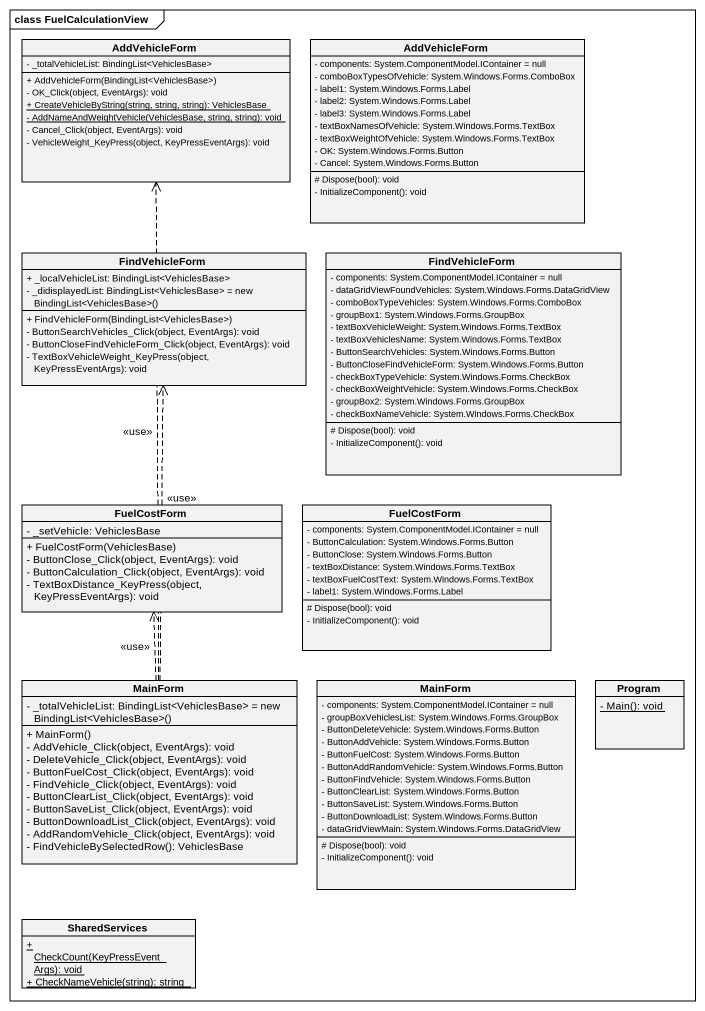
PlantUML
@startuml
mainframe class FuelCalculationView
hide circle
hide empty members
skinparam classAttributeIconSize 0
class AddVehicleForm {
  - _totalVehicleList: BindingList<VehiclesBase>
  + AddVehicleForm(BindingList<VehiclesBase>)
  - OK_Click(object, EventArgs): void
  {static} + CreateVehicleByString(string, string, string): VehiclesBase
  {static} - AddNameAndWeightVehicle(VehiclesBase, string, string): void
  - Cancel_Click(object, EventArgs): void
  - VehicleWeight_KeyPress(object, KeyPressEventArgs): void
}
class "AddVehicleForm" as AddVehicleForm_2 {
  - components: System.ComponentModel.IContainer = null
  - comboBoxTypesOfVehicle: System.Windows.Forms.ComboBox
  - label1: System.Windows.Forms.Label
  - label2: System.Windows.Forms.Label
  - label3: System.Windows.Forms.Label
  - textBoxNamesOfVehicle: System.Windows.Forms.TextBox
  - textBoxWeightOfVehicle: System.Windows.Forms.TextBox
  - OK: System.Windows.Forms.Button
  - Cancel: System.Windows.Forms.Button
  # Dispose(bool): void
  - InitializeComponent(): void
}
class FindVehicleForm {
  + _localVehicleList: BindingList<VehiclesBase>
  {field} - _didisplayedList: BindingList<VehiclesBase> = new BindingList<VehiclesBase>()
  + FindVehicleForm(BindingList<VehiclesBase>)
  - ButtonSearchVehicles_Click(object, EventArgs): void
  - ButtonCloseFindVehicleForm_Click(object, EventArgs): void
  - TextBoxVehicleWeight_KeyPress(object, KeyPressEventArgs): void
}
class "FindVehicleForm" as FindVehicleForm_2 {
  - components: System.ComponentModel.IContainer = null
  - dataGridViewFoundVehicles: System.Windows.Forms.DataGridView
  - comboBoxTypeVehicles: System.Windows.Forms.ComboBox
  - groupBox1: System.Windows.Forms.GroupBox
  - textBoxVehicleWeight: System.Windows.Forms.TextBox
  - textBoxVehiclesName: System.Windows.Forms.TextBox
  - ButtonSearchVehicles: System.Windows.Forms.Button
  - ButtonCloseFindVehicleForm: System.Windows.Forms.Button
  - checkBoxTypeVehicle: System.Windows.Forms.CheckBox
  - checkBoxWeightVehicle: System.Windows.Forms.CheckBox
  - groupBox2: System.Windows.Forms.GroupBox
  - checkBoxNameVehicle: System.Windows.Forms.CheckBox
  # Dispose(bool): void
  - InitializeComponent(): void
}
class FuelCostForm {
  - _setVehicle: VehiclesBase
  + FuelCostForm(VehiclesBase)
  - ButtonClose_Click(object, EventArgs): void
  - ButtonCalculation_Click(object, EventArgs): void
  - TextBoxDistance_KeyPress(object, KeyPressEventArgs): void
}
class "FuelCostForm" as FuelCostForm_2 {
  - components: System.ComponentModel.IContainer = null
  - ButtonCalculation: System.Windows.Forms.Button
  - ButtonClose: System.Windows.Forms.Button
  - textBoxDistance: System.Windows.Forms.TextBox
  - textBoxFuelCostText: System.Windows.Forms.TextBox
  - label1: System.Windows.Forms.Label
  # Dispose(bool): void
  - InitializeComponent(): void
}
class MainForm {
  {field} - _totalVehicleList: BindingList<VehiclesBase> = new BindingList<VehiclesBase>()
  + MainForm()
  - AddVehicle_Click(object, EventArgs): void
  - DeleteVehicle_Click(object, EventArgs): void
  - ButtonFuelCost_Click(object, EventArgs): void
  - FindVehicle_Click(object, EventArgs): void
  - ButtonClearList_Click(object, EventArgs): void
  - ButtonSaveList_Click(object, EventArgs): void
  - ButtonDownloadList_Click(object, EventArgs): void
  - AddRandomVehicle_Click(object, EventArgs): void
  - FindVehicleBySelectedRow(): VehiclesBase
}
class "MainForm" as MainForm_2 {
  - components: System.ComponentModel.IContainer = null
  - groupBoxVehiclesList: System.Windows.Forms.GroupBox
  - ButtonDeleteVehicle: System.Windows.Forms.Button
  - ButtonAddVehicle: System.Windows.Forms.Button
  - ButtonFuelCost: System.Windows.Forms.Button
  - ButtonAddRandomVehicle: System.Windows.Forms.Button
  - ButtonFindVehicle: System.Windows.Forms.Button
  - ButtonClearList: System.Windows.Forms.Button
  - ButtonSaveList: System.Windows.Forms.Button
  - ButtonDownloadList: System.Windows.Forms.Button
  - dataGridViewMain: System.Windows.Forms.DataGridView
  # Dispose(bool): void
  - InitializeComponent(): void
}
class Program {
  {static} - Main(): void
}
class SharedServices {
  {static} + CheckCount(KeyPressEventArgs): void
  {static} + CheckNameVehicle(string): string
}
MainForm .up.> AddVehicleForm : <<use>>
MainForm .up.> FindVehicleForm : <<use>>
MainForm .up.> FuelCostForm : <<use>>
@enduml
